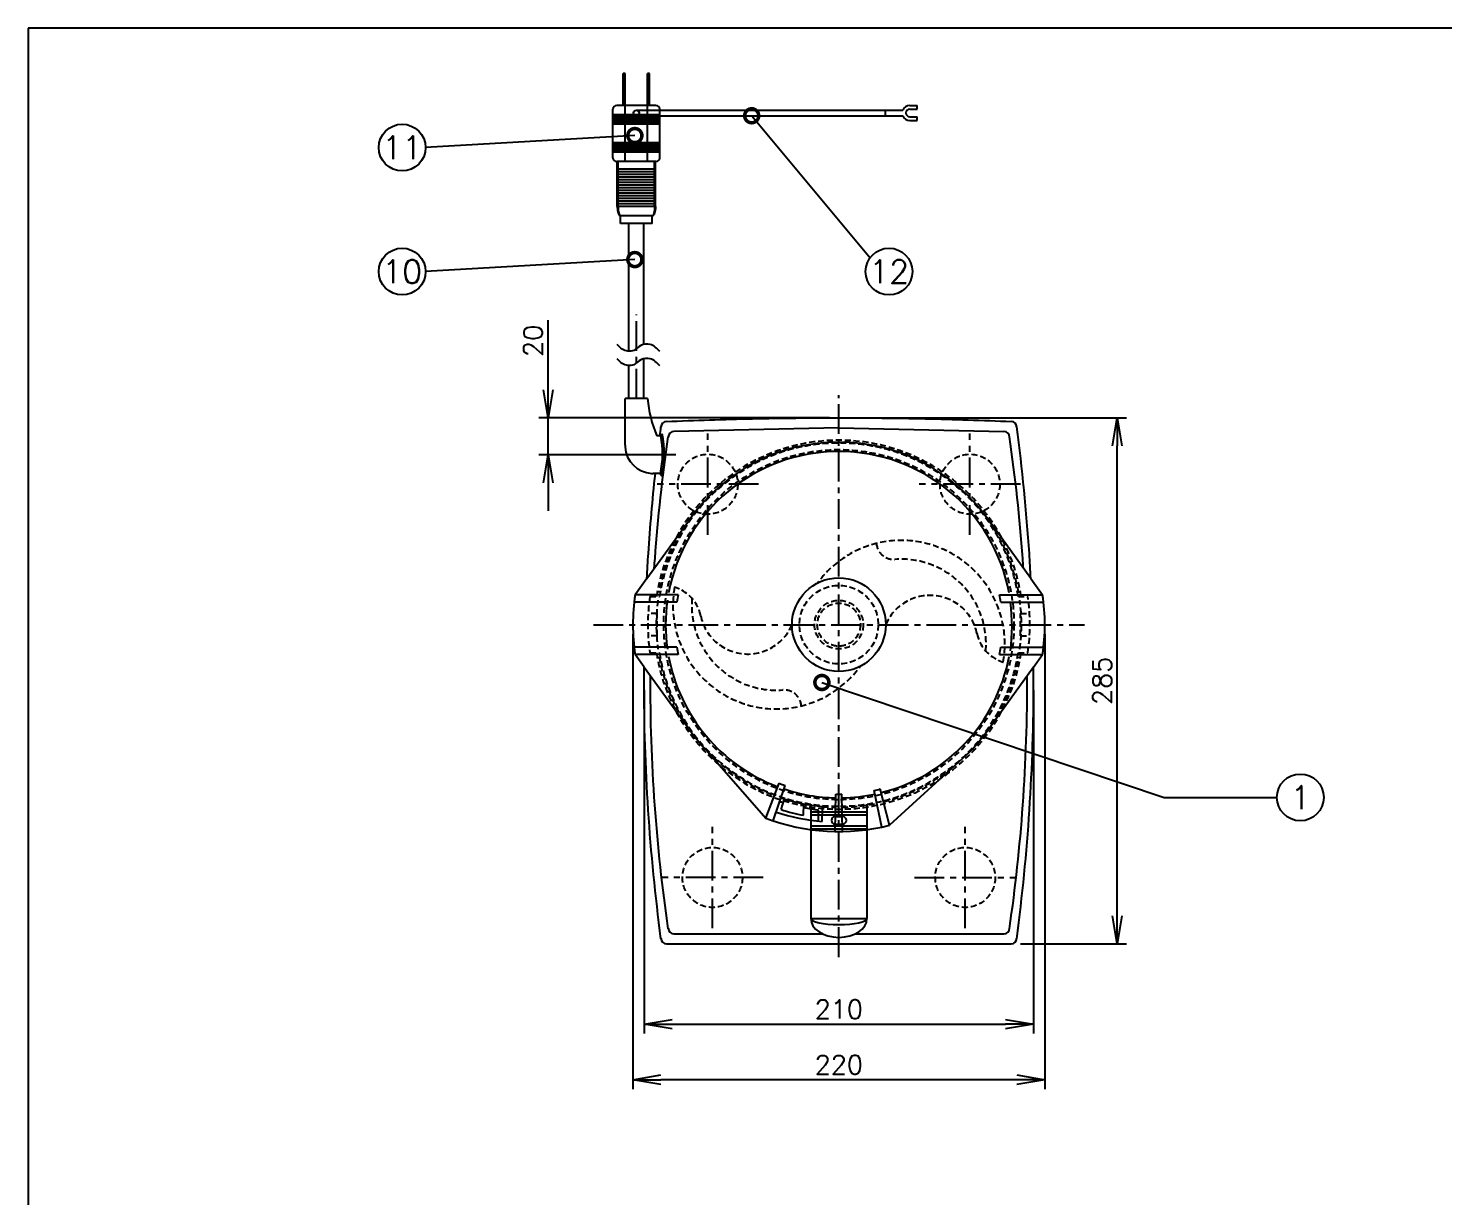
# Model space of a CAD drawing. Extents: x 115 to 2025, y 0 to 1377.
# Drawn here: x 115 to 870, y 753 to 1377 of the extents above; entities that cross this region are included whole.
import ezdxf
from ezdxf.enums import TextEntityAlignment as Align

# ---------------------------------------------------------------- set-up
doc = ezdxf.new("R2010")
doc.units = 0
doc.header["$LTSCALE"] = 0.5
doc.header["$PDMODE"] = 3
doc.linetypes.add('CENTER', pattern=[50.8, 31.75, -6.35, 6.35, -6.35])
doc.linetypes.add('HIDDEN', pattern=[9.525, 6.35, -3.175])
doc.layers.get('0').update_dxf_attribs({"linetype": 'CONTINUOUS'})
doc.layers.get('DEFPOINTS').update_dxf_attribs({"linetype": 'CONTINUOUS'})
for name, color, linetype in [('DANMEN', 7, 'CONTINUOUS'), ('KIKI-2D2', 7, 'CONTINUOUS'), ('SUNPOU', 7, 'CONTINUOUS'), ('WAKU', 7, 'CONTINUOUS')]:
    doc.layers.add(name, color=color, linetype=linetype)
doc.styles.get("Standard").update_dxf_attribs({"font": 'ROMANS', "bigfont": 'EXTFONT.shx'})
doc.dimstyles.get("Standard").update_dxf_attribs({"dimscale": 5, "dimtxt": 2, "dimasz": 3, "dimexe": 1, "dimexo": 1, "dimgap": 0.6, "dimtad": 3, "dimdec": 0, "dimzin": 0, "dimdsep": 46, "dimtxsty": 'STANDARD', "dimblk1": 'OPEN', "dimblk2": 'OPEN', "dimsah": 1, "dimcen": 1.5, "dimadec": 0, "dimazin": 0, "dimtfac": 1, "dimtdec": 0, "dimtmove": 0, "dimatfit": 0, "dimldrblk": 'DOTSMALL', "dimfxl": 1, "dimtvp": 1, "dimtolj": 1, "dimtzin": 0, "dimarcsym": 0})

# ---------------------------------------------------------------- blocks, each defined once
blk = doc.blocks.new('_DotSmall')
at = {"color": 0, "linetype": 'ByBlock', "const_width": 0.5}
blk.add_lwpolyline([(-0.0625, 0, 1), (0.0625, 0, 1)], format="xyb", close=True, dxfattribs=at)
blk = doc.blocks.new('_OPEN')
at = {"color": 0, "linetype": 'ByBlock'}
for p, q in [((-1, 0.167), (0, 0)), ((0, 0), (-1, -0.167)), ((0, 0), (-1, 0))]:
    blk.add_line(p, q, dxfattribs=at)
blk = doc.blocks.new('*D18')
at = {"layer": 'DEFPOINTS', "color": 0}
for p in [(437.85, 1058.24), (657.85, 1058.24), (437.85, 815.24)]:
    blk.add_point(p, dxfattribs=at)
at = {"layer": 'SUNPOU', "color": 0, "lineweight": -2}
for p, q in [((437.85, 1053.24), (437.85, 810.24)), ((657.85, 1053.24), (657.85, 810.24)), ((642.85, 815.24), (452.85, 815.24))]:
    blk.add_line(p, q, dxfattribs=at)
at = {"layer": 'SUNPOU', "color": 0, "lineweight": -2, "xscale": 15, "yscale": 15, "zscale": 15, "rotation": 180}
blk.add_blockref('_OPEN', (437.85, 815.24), dxfattribs=at)
at = {"layer": 'SUNPOU', "color": 0, "lineweight": -2, "xscale": 15, "yscale": 15, "zscale": 15}
blk.add_blockref('_OPEN', (657.85, 815.24), dxfattribs=at)
at = {"layer": 'SUNPOU', "color": 0, "insert": (547.85, 823.24), "char_height": 10, "attachment_point": 5}
blk.add_mtext('\\A1;220', dxfattribs=at)
blk = doc.blocks.new('*D19')
at = {"layer": 'DEFPOINTS', "color": 0}
for p in [(547.85, 1168.74), (696.46, 1168.74), (639.85, 887.74)]:
    blk.add_point(p, dxfattribs=at)
at = {"layer": 'SUNPOU', "color": 0, "lineweight": -2}
for p, q in [((552.85, 1168.74), (701.46, 1168.74)), ((696.46, 902.74), (696.46, 1153.74)), ((644.85, 887.74), (701.46, 887.74))]:
    blk.add_line(p, q, dxfattribs=at)
at = {"layer": 'SUNPOU', "color": 0, "lineweight": -2, "xscale": 15, "yscale": 15, "zscale": 15}
for p, rotation in [((696.46, 1168.74), 90), ((696.46, 887.74), 270)]:
    blk.add_blockref('_OPEN', p, dxfattribs=dict(at, rotation=rotation))
at = {"layer": 'SUNPOU', "color": 0, "insert": (688.46, 1028.24), "char_height": 10, "attachment_point": 5, "rotation": 90}
blk.add_mtext('\\A1;285', dxfattribs=at)
blk = doc.blocks.new('*D21')
at = {"layer": 'DEFPOINTS', "color": 0}
for p in [(392.58, 1168.74), (547.85, 1168.74), (451, 1149.03)]:
    blk.add_point(p, dxfattribs=at)
at = {"layer": 'SUNPOU', "color": 0, "lineweight": -2}
for p, q in [((392.58, 1183.74), (392.58, 1220.93)), ((542.85, 1168.74), (387.58, 1168.74)), ((392.58, 1149.03), (392.58, 1168.74)), ((446, 1149.03), (387.58, 1149.03)), ((392.58, 1134.03), (392.58, 1119.03))]:
    blk.add_line(p, q, dxfattribs=at)
at = {"layer": 'SUNPOU', "color": 0, "lineweight": -2, "xscale": 15, "yscale": 15, "zscale": 15}
for p, rotation in [((392.58, 1168.74), 270), ((392.58, 1149.03), 90)]:
    blk.add_blockref('_OPEN', p, dxfattribs=dict(at, rotation=rotation))
at = {"layer": 'SUNPOU', "color": 0, "insert": (384.58, 1209.83), "char_height": 10, "attachment_point": 5, "rotation": 90}
blk.add_mtext('\\A1;20', dxfattribs=at)
blk = doc.blocks.new('*D22')
at = {"layer": 'DEFPOINTS', "color": 0}
for p in [(443.85, 1028.24), (651.85, 1028.24), (651.85, 844.84)]:
    blk.add_point(p, dxfattribs=at)
at = {"layer": 'SUNPOU', "color": 0, "lineweight": -2}
for p, q in [((443.85, 1023.24), (443.85, 839.84)), ((651.85, 1023.24), (651.85, 839.84)), ((458.85, 844.84), (636.85, 844.84))]:
    blk.add_line(p, q, dxfattribs=at)
at = {"layer": 'SUNPOU', "color": 0, "lineweight": -2, "xscale": 15, "yscale": 15, "zscale": 15, "rotation": 180}
blk.add_blockref('_OPEN', (443.85, 844.84), dxfattribs=at)
at = {"layer": 'SUNPOU', "color": 0, "lineweight": -2, "xscale": 15, "yscale": 15, "zscale": 15}
blk.add_blockref('_OPEN', (651.85, 844.84), dxfattribs=at)
at = {"layer": 'SUNPOU', "color": 0, "insert": (547.85, 852.84), "char_height": 10, "attachment_point": 5}
blk.add_mtext('\\A1;210', dxfattribs=at)

msp = doc.modelspace()

# ---------------------------------------------------------------- linework, layer by layer
at = {"color": 2, "linetype": 'CENTER'}
for p, q in [((477.85, 1106.16), (477.85, 1160.32)), ((617.85, 1106.16), (617.85, 1160.32)), ((504.93, 1133.24), (450.77, 1133.24)), ((644.93, 1133.24), (590.77, 1133.24)), ((480.35, 896.16), (480.35, 950.32)), ((615.35, 896.16), (615.35, 950.32)), ((507.43, 923.24), (453.27, 923.24)), ((588.27, 923.24), (642.43, 923.24))]:
    msp.add_line(p, q, dxfattribs=at)
at = {"layer": 'DANMEN', "color": 4, "linetype": 'CENTER'}
msp.add_line((439.7, 1179.03), (439.7, 1223.9), dxfattribs=at)
at = {"layer": 'DANMEN', "color": 2, "linetype": 'CENTER'}
msp.add_line((460.81, 1149.03), (430.83, 1149.03), dxfattribs=at)
at = {"layer": 'DANMEN', "color": 4, "linetype": 'HIDDEN'}
for centre in [(477.85, 1133.24), (617.85, 1133.24), (480.35, 923.24), (615.35, 923.24)]:
    msp.add_circle(centre, 16, dxfattribs=at)
at = {"layer": 'DANMEN', "color": 2, "linetype": 'HIDDEN'}
msp.add_circle((547.85, 1058.24), 21, dxfattribs=at)
for centre, radius, start, end in [((448.7, 1154.03), 15, 180, 183.49145), ((547.85, 1058.24), 97.5, 144.22418, 169.95864), ((547.85, 1058.24), 97.5, 10.04136, 35.77582), ((581.16, 1047.94), 55.3, 349.89547, 143.93903), ((577.14, 1102.37), 9.28, 184.63882, 274.23194), ((581.16, 1047.94), 45.3, 355.21342, 94.23194), ((514.54, 1068.54), 55.3, 169.89547, 323.93903), ((451.84, 1053.11), 26.46, 65.79876, 71.79816), ((454.49, 1059), 20, 11.67743, 65.79876), ((596.5, 1048.24), 25.67, 11.67743, 157.07287), ((547.85, 1058.24), 97.5, 172.33774, 187.66226), ((514.54, 1068.54), 45.3, 175.21342, 274.23194), ((547.85, 1058.24), 97.5, 352.33774, 7.66226), ((499.21, 1068.24), 25.67, 191.67743, 337.07287), ((641.22, 1057.48), 20, 191.67743, 245.79876), ((547.85, 1058.24), 97.5, 190.04136, 215.77582), ((547.85, 1058.24), 97.5, 324.22418, 349.95864), ((643.87, 1063.37), 26.46, 245.79876, 251.79816), ((518.57, 1014.11), 9.28, 4.63882, 94.23194), ((547.85, 1058.24), 97.5, 224.11462, 249.33268), ((547.85, 1058.24), 97.5, 284.14306, 308.93909), ((547.85, 1058.24), 97.5, 264.84583, 268.96292), ((547.85, 1058.24), 97.5, 271.03708, 282.01365)]:
    msp.add_arc(centre, radius, start, end, dxfattribs=at)
at = {"layer": 'KIKI-2D2', "color": 2}
for p, q in [((432.7, 1335.54), (432.7, 1352.54)), ((433.7, 1352.54), (432.7, 1352.54)), ((433.7, 1335.54), (433.7, 1352.54)), ((445.7, 1335.54), (445.7, 1352.54)), ((446.7, 1352.54), (445.7, 1352.54)), ((446.7, 1335.54), (446.7, 1352.54)), ((427.2, 1307.54), (427.2, 1333.54)), ((452.2, 1330.54), (427.2, 1330.54)), ((452.2, 1329.54), (427.2, 1329.54)), ((450.2, 1335.54), (429.2, 1335.54)), ((433.7, 1305.54), (433.7, 1335.54)), ((439.7, 1333.04), (452.2, 1333.04)), ((439.7, 1330.04), (452.2, 1330.04)), ((445.7, 1305.54), (445.7, 1335.54)), ((452.2, 1307.54), (452.2, 1333.54)), ((452.2, 1333.04), (581.99, 1333.04)), ((452.2, 1330.04), (581.99, 1330.04)), ((572.7, 1330.04), (572.7, 1333.04)), ((585.7, 1335.54), (589.7, 1335.54)), ((585.7, 1333.54), (589.7, 1333.54)), ((585.7, 1329.54), (589.7, 1329.54)), ((589.7, 1333.54), (589.7, 1335.54)), ((589.7, 1327.54), (589.7, 1329.54)), ((452.2, 1328.54), (427.2, 1328.54)), ((452.2, 1327.54), (427.2, 1327.54)), ((452.2, 1326.54), (427.2, 1326.54)), ((452.2, 1325.54), (427.2, 1325.54)), ((585.7, 1327.54), (589.7, 1327.54)), ((452.2, 1315.54), (427.2, 1315.54)), ((452.2, 1314.54), (427.2, 1314.54)), ((452.2, 1313.54), (427.2, 1313.54)), ((452.2, 1312.54), (427.2, 1312.54)), ((452.2, 1311.54), (427.2, 1311.54)), ((452.2, 1310.54), (427.2, 1310.54)), ((450.2, 1305.54), (429.2, 1305.54)), ((429.45, 1281.54), (429.45, 1305.54)), ((429.95, 1281.54), (429.95, 1305.54)), ((449.45, 1301.54), (429.95, 1301.54)), ((449.45, 1300.12), (429.95, 1300.12)), ((449.45, 1281.54), (449.45, 1305.54)), ((449.95, 1281.54), (449.95, 1305.54)), ((449.45, 1298.69), (429.95, 1298.69)), ((449.45, 1297.26), (429.95, 1297.26)), ((449.45, 1295.83), (429.95, 1295.83)), ((449.45, 1294.4), (429.95, 1294.4)), ((449.45, 1292.97), (429.95, 1292.97)), ((449.45, 1291.54), (429.95, 1291.54)), ((449.45, 1290.12), (429.95, 1290.12)), ((449.45, 1288.69), (429.95, 1288.69)), ((449.45, 1287.26), (429.95, 1287.26)), ((449.45, 1285.83), (429.95, 1285.83)), ((449.45, 1284.4), (429.95, 1284.4)), ((449.45, 1282.97), (429.95, 1282.97)), ((449.45, 1281.54), (429.95, 1281.54)), ((448.2, 1276.54), (431.2, 1276.54)), ((431.2, 1272.54), (431.2, 1276.54)), ((448.2, 1272.54), (448.2, 1276.54)), ((448.2, 1272.54), (431.2, 1272.54)), ((435.7, 1204.33), (435.7, 1272.54)), ((443.7, 1207.95), (443.7, 1272.59)), ((435.7, 1179.03), (435.7, 1196.68)), ((443.7, 1179.03), (443.7, 1200.29)), ((445.7, 1179.03), (433.7, 1179.03)), ((433.7, 1154.03), (433.7, 1179.03)), ((547.85, 1163.39), (459.68, 1161.39)), ((547.85, 1163.39), (636.03, 1161.39)), ((452.7, 1159.03), (450.7, 1159.03)), ((452.7, 1159.03), (453.45, 1160.25)), ((452.51, 1139.03), (448.7, 1139.03)), ((452.51, 1139.03), (453.27, 1137.81)), ((445.34, 1082.96), (468.92, 1115.47)), ((650.36, 1082.96), (626.79, 1115.47)), ((462.02, 1074.24), (439.02, 1074.24)), ((633.69, 1074.24), (656.68, 1074.24)), ((461.33, 1070.24), (438.51, 1070.24)), ((634.38, 1070.24), (657.2, 1070.24)), ((461.33, 1046.24), (438.51, 1046.24)), ((634.38, 1046.24), (657.2, 1046.24)), ((462.02, 1042.24), (439.02, 1042.24)), ((443.89, 1035.53), (468.92, 1001.01)), ((651.82, 1035.53), (626.79, 1001.01)), ((633.69, 1042.24), (656.68, 1042.24)), ((477.85, 990.37), (508.85, 954.85)), ((617.85, 990.37), (574.85, 951.09)), ((508.85, 954.85), (515.91, 973.56)), ((512.85, 953.43), (519.19, 972.4)), ((545.85, 947.76), (546.22, 967.75)), ((549.85, 947.76), (549.49, 967.75)), ((570.85, 950.16), (566.69, 969.72)), ((574.85, 951.09), (569.97, 970.48)), ((516.97, 959.45), (518.88, 965.15)), ((529.01, 956.47), (529.12, 962.56)), ((532.85, 962.41), (532.85, 901.24)), ((536.95, 953.15), (537.06, 959.33)), ((538.95, 953.12), (539.09, 961.13)), ((562.85, 962.41), (562.85, 901.24)), ((532.85, 958.24), (562.85, 958.24)), ((532.85, 956.74), (562.85, 956.74)), ((545.85, 955.74), (549.85, 955.74)), ((545.85, 951.74), (549.85, 951.74)), ((532.85, 950.74), (562.85, 950.74)), ((532.85, 949.24), (562.85, 949.24)), ((532.85, 901.24), (562.85, 901.24)), ((459.74, 893.09), (539.16, 893.09)), ((556.55, 893.09), (635.96, 893.09))]:
    msp.add_line(p, q, dxfattribs=at)
at = {"layer": 'KIKI-2D2', "color": 2, "linetype": 'CENTER'}
for p, q in [((547.85, 880.74), (547.85, 1180.74)), ((416.77, 1058.24), (678.94, 1058.24))]:
    msp.add_line(p, q, dxfattribs=at)
at = {"layer": 'KIKI-2D2', "color": 3}
for p, q in [((445.34, 1082.96), (439.02, 1074.24)), ((650.36, 1082.96), (656.68, 1074.24)), ((443.89, 1035.53), (439.02, 1042.24)), ((651.82, 1035.53), (656.68, 1042.24)), ((455.85, 887.74), (639.85, 887.74))]:
    msp.add_line(p, q, dxfattribs=at)
at = {"layer": 'KIKI-2D2', "color": 2, "linetype": 'HIDDEN'}
for p, q in [((446.96, 1073.24), (452.02, 1073.24)), ((643.69, 1073.24), (648.75, 1073.24)), ((450.85, 1064.24), (446.03, 1064.24)), ((450.85, 1052.24), (450.85, 1064.24)), ((644.85, 1064.24), (649.68, 1064.24)), ((644.85, 1052.24), (644.85, 1064.24)), ((450.85, 1052.24), (446.03, 1052.24)), ((644.85, 1052.24), (649.68, 1052.24)), ((446.96, 1043.24), (452.02, 1043.24)), ((643.69, 1043.24), (648.75, 1043.24))]:
    msp.add_line(p, q, dxfattribs=at)
at = {"layer": 'KIKI-2D2', "color": 2}
for points in [[(452.22, 1159.03, -0.001187), (452.86, 1163.94)], [(449.31, 1088.42, -0.001418), (449.67, 1093.59, -0.017904), (456.75, 1158.61)], [(646.4, 1088.42, 0.001418), (646.04, 1093.59, 0.017904), (638.96, 1158.61)], [(445.34, 1082.96, -0.003192), (446.14, 1096.24, -0.01031), (449.87, 1139.03)], [(456.75, 895.88, -0.018177), (449.6, 961.88, -0.018899), (447.26, 1030.87, -0.017904)], [(638.96, 895.88, 0.018177), (646.11, 961.88, 0.018899), (648.44, 1030.87, 0.017904)]]:
    msp.add_lwpolyline(points, format="xyb", dxfattribs=at)
at = {"layer": 'KIKI-2D2', "color": 3}
for points in [[(455.79, 1166.74, -0.005432), (501.81, 1168.24, -0.005432), (547.85, 1168.74, -0.005432), (593.9, 1168.24, -0.005432), (639.92, 1166.74)], [(650.36, 1082.96, 0.003192), (649.57, 1096.24, 0.01633), (642.85, 1163.94)], [(452.86, 890.54, -0.01657), (446.07, 959.24, -0.01657), (443.85, 1028.24, -0.00175), (443.89, 1035.53, -0.01633)], [(642.85, 890.54, 0.01657), (649.63, 959.24, 0.01657), (651.85, 1028.24, 0.00175), (651.82, 1035.53, 0.01633)]]:
    msp.add_lwpolyline(points, format="xyb", dxfattribs=at)
at = {"layer": 'KIKI-2D2', "color": 2}
for centre, radius in [((439.7, 1331.54), 1.5), ((547.85, 1058.24), 25)]:
    msp.add_circle(centre, radius, dxfattribs=at)
at = {"layer": 'KIKI-2D2', "color": 2, "linetype": 'HIDDEN'}
for radius in [93.5, 13, 11.5]:
    msp.add_circle((547.85, 1058.24), radius, dxfattribs=at)
at = {"layer": 'KIKI-2D2', "color": 2}
for centre, radius, start, end in [((429.2, 1333.54), 2, 90, 180), ((450.2, 1333.54), 2, 0, 90), ((585.7, 1331.54), 4, 90, 157.97569), ((585.7, 1331.54), 4, 202.02431, 270), ((585.7, 1331.54), 2, 90, 270), ((429.2, 1307.54), 2, 180, 270), ((450.2, 1307.54), 2, 270, 0), ((508.96, 1184.22), 63.48, 184.69114, 203.38135), ((407.3, 1149.44), 46.4, 347.03044, 11.92583), ((407.3, 1149.44), 47.4, 345.82038, 13.17983), ((459.74, 1158.39), 3, 90, 180), ((547.85, 1058.24), 97.5, 35.77582, 144.22418), ((635.96, 1158.39), 3, 0, 90), ((448.7, 1154.03), 15, 183.49145, 266.73423), ((547.85, 1058.24), 92.5, 10.59023, 169.40977), ((448.7, 1154.03), 15, 266.73423, 270), ((547.85, 1057.24), 87.5, 168.797, 171.45585), ((547.85, 1057.24), 87.5, 8.54415, 11.203), ((547.85, 1058.24), 92.5, 171.92087, 188.07913), ((547.85, 1057.24), 92.5, 351.92087, 8.07913), ((547.85, 1059.24), 87.5, 188.54415, 191.203), ((547.85, 1059.24), 87.5, 348.797, 351.45585), ((547.85, 1058.24), 92.5, 190.59023, 249.33268), ((547.85, 1058.24), 92.5, 284.14306, 349.40977), ((547.85, 1058.24), 97.5, 215.77582, 224.11462), ((547.85, 1058.24), 97.5, 315.88538, 324.22418), ((547.85, 1058.24), 90.5, 249.33268, 251.53399), ((547.85, 1058.24), 92.5, 251.53399, 268.96292), ((547.85, 1058.24), 90.5, 268.96292, 271.03708), ((547.85, 1058.24), 92.5, 271.03708, 282.01365), ((547.85, 1058.24), 90.5, 282.01365, 284.14306), ((547.85, 1058.24), 99.5, 251.53399, 252.68574), ((547.85, 1058.24), 97.5, 251.53399, 264.84583), ((547.85, 1058.24), 103.5, 252.64122, 259.50918), ((547.85, 1058.24), 99.5, 259.12542, 263.77329), ((547.85, 1058.24), 110.5, 249.33268, 284.14306), ((547.85, 1058.24), 105.5, 251.53399, 265.15851), ((545.85, 953.74), 2, 90, 270), ((549.85, 953.74), 2, 270, 90), ((459.74, 896.09), 3, 180, 270), ((635.96, 896.09), 3, 270, 0)]:
    msp.add_arc(centre, radius, start, end, dxfattribs=at)
at = {"layer": 'KIKI-2D2', "color": 3}
for centre, radius, start, end in [((455.85, 1163.74), 3, 90, 180), ((639.85, 1163.74), 3, 0, 90), ((547.85, 1058.24), 110, 171.6364, 188.3636), ((547.85, 1058.24), 110, 351.6364, 8.3636), ((455.85, 890.74), 3, 180, 270), ((639.85, 890.74), 3, 270, 0)]:
    msp.add_arc(centre, radius, start, end, dxfattribs=at)
at = {"layer": 'KIKI-2D2', "color": 2, "linetype": 'HIDDEN'}
for radius, start, end in [(98.5, 8.75933, 171.24067), (97, 8.89587, 171.10413), (102, 171.54348, 188.45652), (102, 351.54348, 8.45652), (98.5, 188.75933, 351.24067), (97, 188.89587, 351.10413)]:
    msp.add_arc((547.85, 1058.24), radius, start, end, dxfattribs=at)
at = {"layer": 'KIKI-2D2', "color": 2}
for centre, major_axis, ratio, start_param, end_param in [((431.2, 1281.54), (0, -5), 0.35, -1.570796, 0), ((431.2, 1281.54), (0, -5), 0.25, -1.570796, 0), ((547.85, 901.24), (15, 0), 0.666667, 3.141593, 6.283185), ((547.85, 901.24), (15, 0), 0.211742, 3.141593, 6.283185)]:
    msp.add_ellipse(centre, major_axis=major_axis, ratio=ratio, start_param=start_param, end_param=end_param, dxfattribs=at)
at = {"layer": 'KIKI-2D2', "color": 2, "extrusion": (0, 0, -1)}
for ratio in [0.35, 0.25]:
    msp.add_ellipse((448.2, 1281.54), major_axis=(0, 5), ratio=ratio, start_param=1.570796, end_param=3.141593, dxfattribs=at)
at = {"layer": 'KIKI-2D2', "color": 2}
for points in [[(452.18, 1204.22), (450.64, 1205.78), (447.88, 1208.58), (441.9, 1207.99), (438.34, 1203.65), (432.51, 1204.55), (430.34, 1207), (429.54, 1207.9)], [(452.18, 1196.56), (450.64, 1198.13), (447.88, 1200.92), (441.9, 1200.34), (438.34, 1196), (432.51, 1196.9), (430.34, 1199.35), (429.54, 1200.25)]]:
    msp.add_open_spline(points, degree=3, knots=[0, 0, 0, 0, 12.569558, 22.453576, 31.801017, 44.165704, 51.369245, 51.369245, 51.369245, 51.369245], dxfattribs=at)
at = {"layer": 'SUNPOU'}
for centre in [(314.63, 1313.04), (314.63, 1246.81), (574.65, 1246.81), (794.3, 965.99)]:
    msp.add_circle(centre, 12.5, dxfattribs=at)
at = {"layer": 'WAKU', "color": 6}
for p, q in [((2025, 1376.75), (115, 1376.75)), ((115, 1376.75), (115, 0))]:
    msp.add_line(p, q, dxfattribs=at)

# ---------------------------------------------------------------- texts
at = {"layer": 'SUNPOU'}
for s, p in [('11', (314.63, 1313.04)), ('10', (314.63, 1246.81)), ('12', (574.65, 1246.81)), ('1', (794.3, 965.99))]:
    msp.add_text(s, height=12.5, dxfattribs=at).set_placement(p, align=Align.MIDDLE)

# ---------------------------------------------------------------- dimensions: what is measured, and where the dimension line sits
dim = msp.add_linear_dim(base=(392.58, 1168.74), p1=(451, 1149.03), p2=(547.85, 1168.74), angle=90, dimstyle='STANDARD', dxfattribs=at)
dim.commit()
dim.dimension.update_dxf_attribs({"geometry": '*D21', "text_midpoint": (384.58, 1209.83)})
dim = msp.add_linear_dim(base=(696.46, 1168.74), p1=(639.85, 887.74), p2=(547.85, 1168.74), angle=90, text='285', dimstyle='STANDARD', dxfattribs=at)
dim.commit()
dim.dimension.update_dxf_attribs({"geometry": '*D19', "text_midpoint": (688.46, 1028.24)})
dim = msp.add_linear_dim(base=(437.85, 815.24), p1=(657.85, 1058.24), p2=(437.85, 1058.24), dimstyle='STANDARD', dxfattribs=at)
dim.commit()
dim.dimension.update_dxf_attribs({"geometry": '*D18', "text_midpoint": (547.85, 823.24)})
dim = msp.add_linear_dim(base=(651.85, 844.84), p1=(443.85, 1028.24), p2=(651.85, 1028.24), text='210', dimstyle='STANDARD', dxfattribs=at)
dim.commit()
dim.dimension.update_dxf_attribs({"geometry": '*D22', "text_midpoint": (547.85, 852.84)})

# ---------------------------------------------------------------- leaders
for points in [[(501.3, 1330.04), (564.52, 1254.14)], [(438.9, 1319.46), (327.13, 1313.04)], [(438.9, 1253.22), (327.13, 1246.81)], [(538.78, 1027.36), (721.56, 965.99), (781.8, 965.99)]]:
    msp.add_leader(points, dimstyle='STANDARD', dxfattribs=at)

doc.saveas('drawing.dxf')
